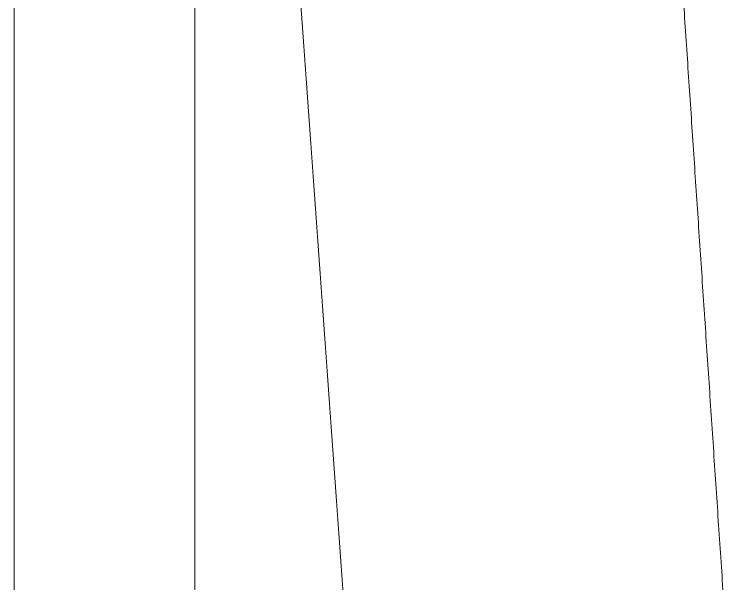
# Model space of a CAD drawing. Header units: millimetres. Extents: x 4664 to 8864, y -38 to 2932.
# Drawn here: x 5297.72 to 5304.46, y 1302.31 to 1307.71 of the extents above; entities that cross this region are included whole.
import ezdxf

# ---------------------------------------------------------------- set-up
doc = ezdxf.new("R2010")
doc.units = ezdxf.units.MM

msp = doc.modelspace()

# ---------------------------------------------------------------- linework, layer by layer
at = {"lineweight": 5}
for p, q in [((5297.722, 1334.1474), (5297.722, 1298.4261)), ((5299.4341, 1295.4453), (5299.4341, 1321.8741))]:
    msp.add_line(p, q, dxfattribs=at)
msp.add_open_spline([(5300.8445, 1302.1683), (5300.3704, 1308.7417), (5299.9, 1315.3106), (5299.4341, 1321.8741)], degree=3, dxfattribs=at)
msp.add_open_spline([(5303.152, 1321.6935), (5303.1592, 1321.5837), (5303.1736, 1321.3639), (5303.1952, 1321.034), (5303.2169, 1320.7038), (5303.2386, 1320.3732), (5303.2604, 1320.0423), (5303.2821, 1319.711), (5303.3039, 1319.3793), (5303.3258, 1319.0473), (5303.3476, 1318.7149), (5303.3695, 1318.3821), (5303.3914, 1318.049), (5303.4134, 1317.7156), (5303.4354, 1317.3817), (5303.4574, 1317.0475), (5303.4795, 1316.713), (5303.5016, 1316.3781), (5303.5237, 1316.0428), (5303.5459, 1315.7072), (5303.5681, 1315.3712), (5303.5903, 1315.0349), (5303.6126, 1314.6982), (5303.6349, 1314.3611), (5303.6572, 1314.0237), (5303.6796, 1313.6859), (5303.702, 1313.3478), (5303.7244, 1313.0093), (5303.7469, 1312.6704), (5303.7694, 1312.3312), (5303.7919, 1311.9917), (5303.8145, 1311.6517), (5303.837, 1311.3114), (5303.8597, 1310.9708), (5303.8823, 1310.6298), (5303.905, 1310.2884), (5303.9278, 1309.9466), (5303.9505, 1309.6046), (5303.9733, 1309.2621), (5303.9961, 1308.9193), (5304.019, 1308.5761), (5304.0419, 1308.2326), (5304.0648, 1307.8887), (5304.0878, 1307.5445), (5304.1108, 1307.1999), (5304.1338, 1306.8549), (5304.1569, 1306.5096), (5304.1799, 1306.1639), (5304.2031, 1305.8178), (5304.2262, 1305.4714), (5304.2494, 1305.1247), (5304.2726, 1304.7775), (5304.2959, 1304.4301), (5304.3192, 1304.0822), (5304.3425, 1303.734), (5304.3659, 1303.3854), (5304.3893, 1303.0365), (5304.4127, 1302.6872), (5304.4362, 1302.3376), (5304.4518, 1302.1044), (5304.4596, 1301.9877)], degree=3, knots=[0, 0, 0, 0, 0.016733, 0.033484, 0.050253, 0.06704, 0.083845, 0.100667, 0.117507, 0.134366, 0.151241, 0.168135, 0.185047, 0.201976, 0.218923, 0.235888, 0.252871, 0.269872, 0.28689, 0.303927, 0.320981, 0.338053, 0.355143, 0.37225, 0.389376, 0.406519, 0.42368, 0.440859, 0.458056, 0.475271, 0.492503, 0.509753, 0.527021, 0.544307, 0.561611, 0.578933, 0.596272, 0.613629, 0.631004, 0.648397, 0.665808, 0.683237, 0.700683, 0.718147, 0.735629, 0.753129, 0.770647, 0.788182, 0.805736, 0.823307, 0.840896, 0.858503, 0.876128, 0.89377, 0.911431, 0.929109, 0.946805, 0.964519, 0.98225, 1, 1, 1, 1], dxfattribs=at)

doc.saveas('drawing.dxf')
